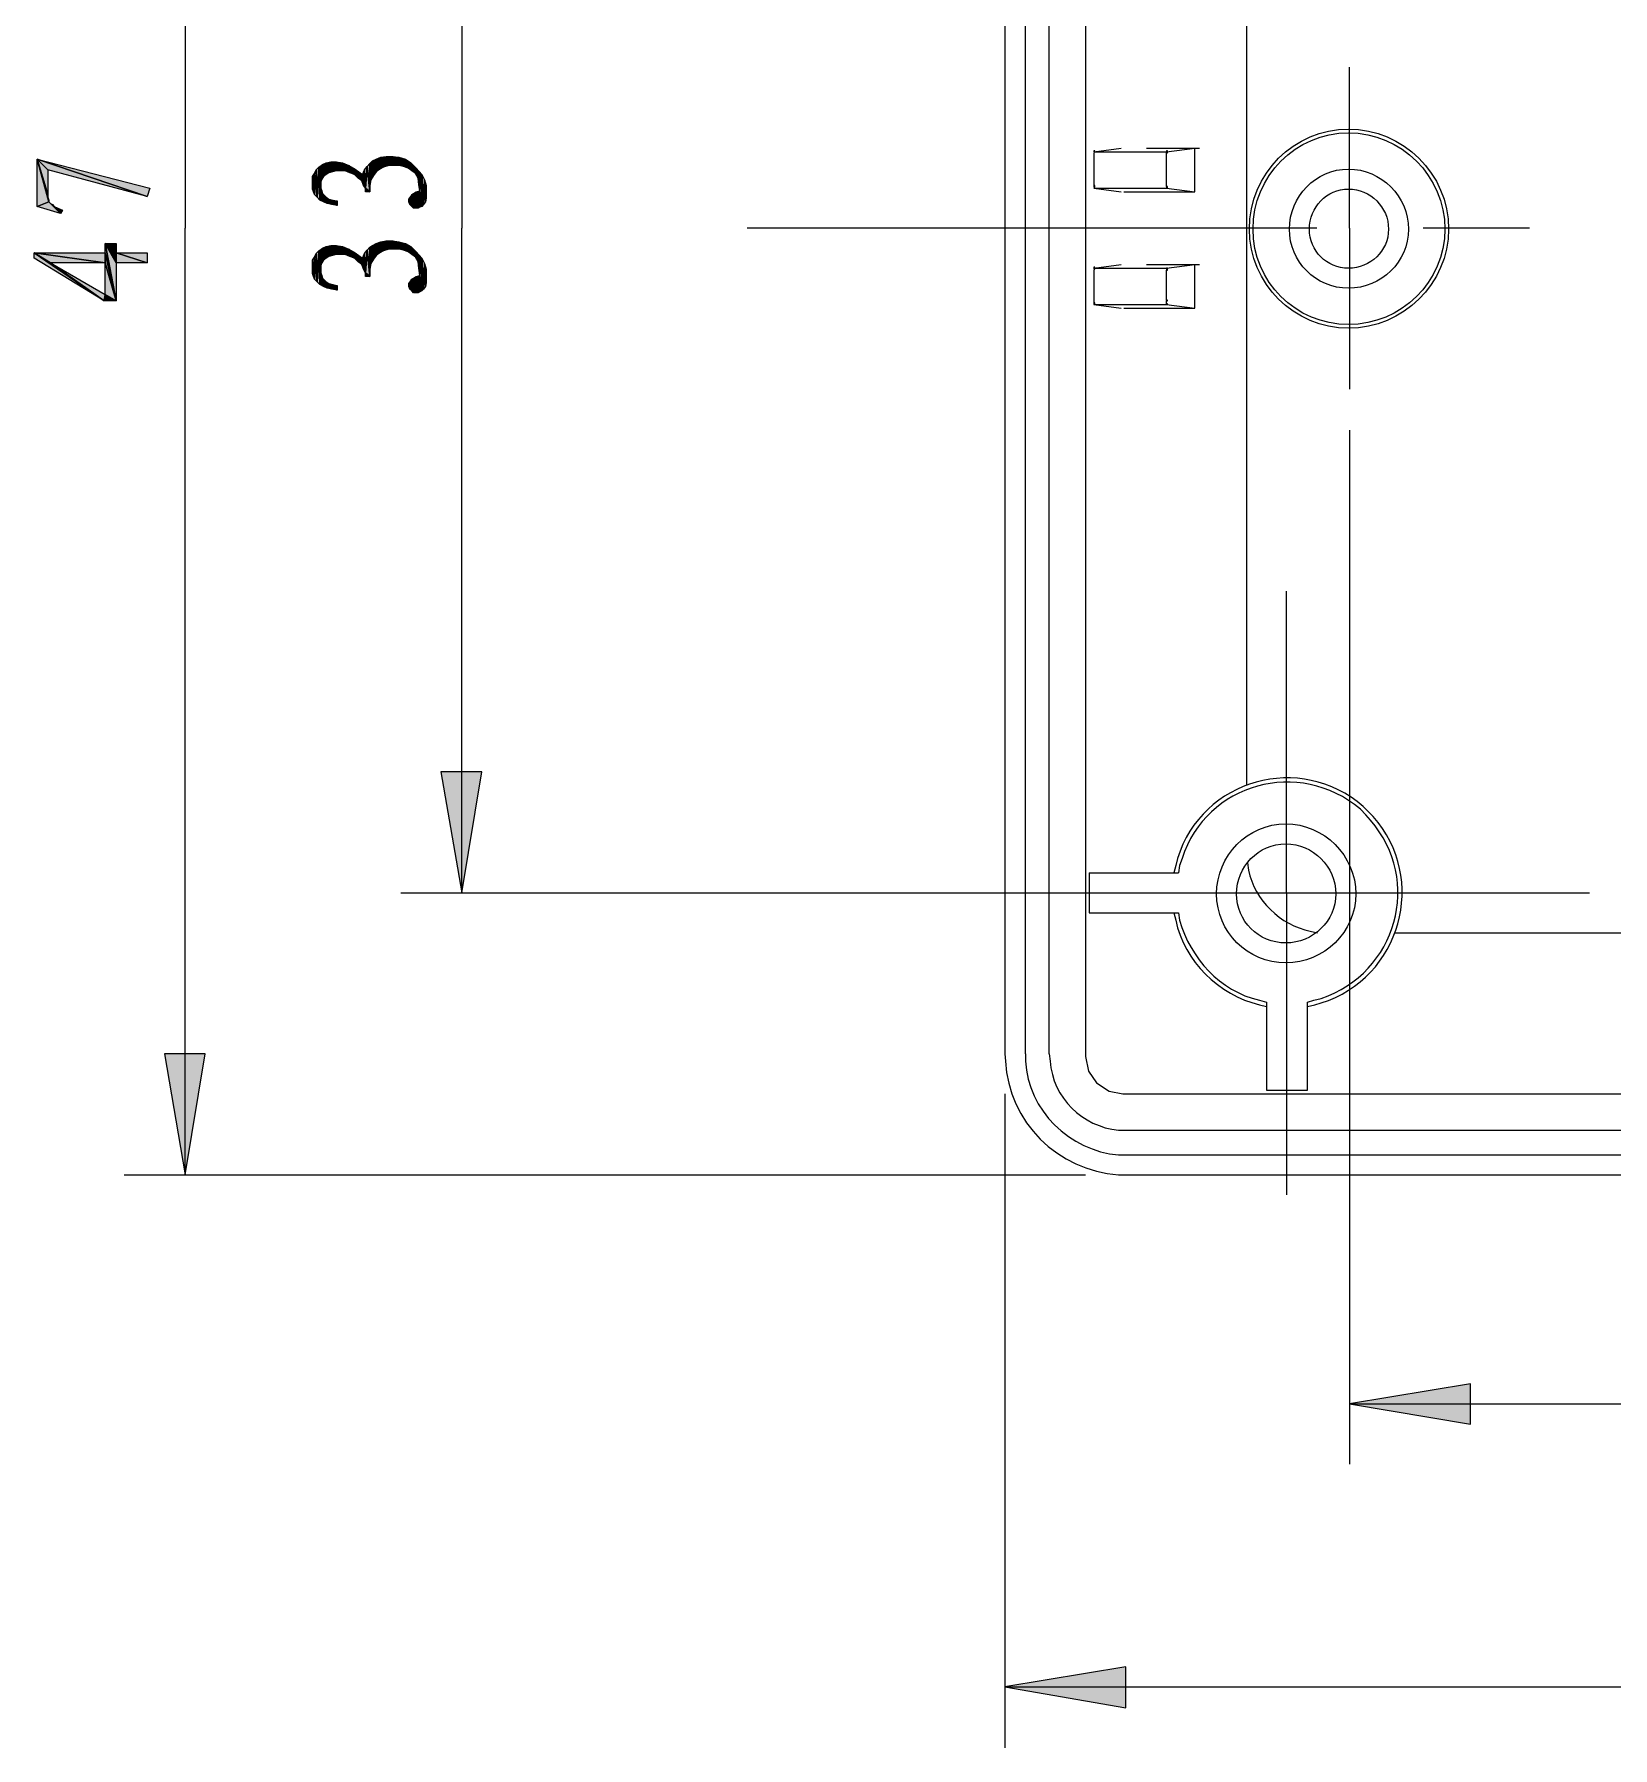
# Model space of a CAD drawing. Header units: inches. Extents: x 11 to 682, y 148 to 1119.
# Drawn here: x 96.5 to 200.6, y 898.7 to 1011.7 of the extents above; entities that cross this region are included whole.
import ezdxf

# ---------------------------------------------------------------- set-up
doc = ezdxf.new("R2010")
doc.units = ezdxf.units.IN
doc.header["$MEASUREMENT"] = 0
doc.layers.add('图层 1', color=7, linetype='Continuous')

msp = doc.modelspace()

# ---------------------------------------------------------------- hatches: boundary and pattern name
at = {"layer": '图层 1', "true_color": 0xffffff}
h = msp.add_hatch(color=7, dxfattribs=at)
h.dxf.hatch_style = 2
h.paths.add_polyline_path([(166.38, 1003.98), (166.44, 1003.98), (166.44, 1004.04), (166.38, 1004.04)])
h = msp.add_hatch(color=7, dxfattribs=at)
h.dxf.hatch_style = 2
h.paths.add_polyline_path([(166.38, 1003.98), (166.44, 1003.98), (166.44, 1004.04), (166.38, 1004.04)])
h = msp.add_hatch(color=7, dxfattribs=at)
h.dxf.hatch_style = 2
h.paths.add_polyline_path([(171.18, 1003.92), (171.24, 1003.92), (171.24, 1004.04), (171.18, 1004.04)])
for points in [[(96.66, 1003.5), (97.38, 1000.98), (97.44, 1000.68)], [(96.66, 1000.38), (96.66, 1003.5), (97.44, 1000.68)], [(97.38, 1001.16), (97.38, 1000.98), (96.66, 1003.5)], [(97.38, 1002.78), (97.38, 1001.16), (96.66, 1003.5)], [(103.92, 1001.04), (97.38, 1002.78), (96.66, 1003.5)], [(103.92, 1001.04), (96.66, 1003.5), (104.1, 1001.58)], [(115.14, 1000.98), (115.08, 1002.78), (115.26, 1002.96)], [(115.26, 1002.96), (115.32, 1000.8), (115.14, 1000.98)], [(115.44, 1002.18), (115.26, 1002.96), (115.5, 1003.14)], [(115.38, 1001.58), (115.32, 1000.8), (115.26, 1002.96)], [(115.38, 1001.76), (115.38, 1001.58), (115.26, 1002.96)], [(115.38, 1002), (115.38, 1001.76), (115.26, 1002.96)], [(115.44, 1002.18), (115.38, 1002), (115.26, 1002.96)], [(115.5, 1003.14), (115.56, 1002.36), (115.44, 1002.18)], [(115.74, 1002.48), (115.5, 1003.14), (115.74, 1003.26)], [(115.74, 1002.48), (115.56, 1002.36), (115.5, 1003.14)], [(115.92, 1002.6), (115.74, 1003.26), (116.04, 1003.32)], [(115.74, 1003.26), (115.92, 1002.6), (115.74, 1002.48)], [(116.04, 1003.32), (116.16, 1002.66), (115.92, 1002.6)], [(116.4, 1002.72), (116.16, 1002.66), (116.04, 1003.32)], [(116.4, 1002.72), (116.04, 1003.32), (116.4, 1003.32)], [(116.4, 1003.32), (116.7, 1002.72), (116.4, 1002.72)], [(116.7, 1002.72), (116.4, 1003.32), (116.82, 1003.26)], [(116.82, 1003.26), (117, 1002.72), (116.7, 1002.72)], [(117, 1002.72), (116.82, 1003.26), (117.24, 1003.08)], [(117.24, 1003.08), (117.3, 1002.6), (117, 1002.72)], [(117.6, 1002.48), (117.3, 1002.6), (117.24, 1003.08)], [(117.6, 1002.48), (117.24, 1003.08), (117.66, 1002.84)], [(117.66, 1002.84), (117.84, 1002.24), (117.6, 1002.48)], [(118.08, 1002.06), (117.84, 1002.24), (117.66, 1002.84)], [(118.08, 1002.06), (117.66, 1002.84), (118.14, 1002.48)], [(118.32, 1001.58), (118.26, 1002.78), (118.44, 1003.02)], [(118.32, 1001.58), (118.44, 1003.02), (118.62, 1001.34)], [(118.62, 1001.76), (118.44, 1003.02), (118.62, 1003.2)], [(118.62, 1001.76), (118.62, 1001.34), (118.44, 1003.02)], [(118.68, 1002.12), (118.62, 1003.2), (118.8, 1003.38)], [(118.62, 1003.2), (118.68, 1002.12), (118.62, 1001.76)], [(118.8, 1003.38), (118.86, 1002.42), (118.68, 1002.12)], [(119.04, 1002.66), (118.8, 1003.38), (119.04, 1003.5)], [(119.04, 1002.66), (118.86, 1002.42), (118.8, 1003.38)], [(119.28, 1002.84), (119.04, 1003.5), (119.34, 1003.62)], [(119.04, 1003.5), (119.28, 1002.84), (119.04, 1002.66)], [(119.34, 1003.62), (119.52, 1002.96), (119.28, 1002.84)], [(119.52, 1002.96), (119.34, 1003.62), (119.7, 1003.68)], [(119.7, 1003.68), (119.88, 1003.08), (119.52, 1002.96)], [(119.88, 1003.08), (119.7, 1003.68), (120.12, 1003.68)], [(120.12, 1003.68), (120.18, 1003.08), (119.88, 1003.08)], [(120.54, 1003.08), (120.18, 1003.08), (120.12, 1003.68)], [(120.54, 1003.08), (120.12, 1003.68), (120.54, 1003.62)], [(120.54, 1003.62), (120.84, 1003.02), (120.54, 1003.08)], [(120.84, 1003.02), (120.54, 1003.62), (120.96, 1003.5)], [(120.96, 1003.5), (121.14, 1002.9), (120.84, 1003.02)], [(121.14, 1002.9), (120.96, 1003.5), (121.32, 1003.26)], [(121.32, 1003.26), (121.38, 1002.72), (121.14, 1002.9)], [(121.62, 1002.54), (121.38, 1002.72), (121.32, 1003.26)], [(121.62, 1002.54), (121.32, 1003.26), (121.68, 1002.9)], [(121.68, 1002.9), (121.8, 1002.24), (121.62, 1002.54)], [(121.8, 1002.24), (121.68, 1002.9), (122.04, 1002.48)], [(114.96, 1001.16), (114.84, 1002.36), (114.96, 1002.54)], [(114.84, 1002.36), (114.9, 1001.34), (114.84, 1001.52)], [(114.96, 1001.16), (114.9, 1001.34), (114.84, 1002.36)], [(114.96, 1002.54), (115.08, 1002.78), (115.14, 1000.98)], [(114.96, 1002.54), (115.14, 1000.98), (114.96, 1001.16)], [(118.14, 1002.48), (118.2, 1001.76), (118.08, 1002.06)], [(118.2, 1001.76), (118.14, 1002.48), (118.26, 1002.78)], [(118.26, 1002.78), (118.32, 1001.58), (118.2, 1001.76)], [(122.04, 1002.48), (121.86, 1001.82), (121.8, 1002.24)], [(122.04, 1002.48), (121.92, 1001.4), (121.86, 1001.82)], [(122.04, 1002.48), (122.04, 1000.38), (121.92, 1001.4)], [(122.04, 1002.48), (122.16, 1000.5), (122.04, 1000.38)], [(122.16, 1000.5), (122.04, 1002.48), (122.22, 1002.12)], [(122.22, 1002.12), (122.28, 1000.68), (122.16, 1000.5)], [(122.34, 1000.92), (122.28, 1000.68), (122.22, 1002.12)], [(122.34, 1001.16), (122.34, 1000.92), (122.22, 1002.12)], [(122.34, 1001.46), (122.34, 1001.16), (122.22, 1002.12)], [(122.34, 1001.46), (122.22, 1002.12), (122.34, 1001.76)], [(97.44, 1000.68), (98.22, 999.9), (96.66, 1000.38)], [(97.44, 1000.68), (97.38, 1000.98), (97.44, 1000.8)], [(97.56, 1000.56), (97.68, 1000.5), (98.22, 999.9)], [(115.38, 1001.58), (115.56, 1000.68), (115.32, 1000.8)], [(115.38, 1001.58), (115.44, 1001.4), (115.56, 1000.68)], [(115.44, 1001.4), (115.5, 1001.22), (115.56, 1000.68)], [(115.56, 1000.68), (115.5, 1001.22), (115.62, 1001.1)], [(115.62, 1001.1), (115.8, 1000.56), (115.56, 1000.68)], [(115.62, 1001.1), (115.74, 1000.98), (115.8, 1000.56)], [(115.8, 1000.56), (115.74, 1000.98), (115.92, 1000.86)], [(115.92, 1000.86), (116.1, 1000.5), (115.8, 1000.56)], [(116.1, 1000.5), (115.92, 1000.86), (116.16, 1000.8)], [(116.16, 1000.8), (116.46, 1000.44), (116.1, 1000.5)], [(116.46, 1000.44), (116.16, 1000.8), (116.46, 1000.74)], [(118.32, 1001.58), (118.62, 1001.34), (118.32, 1001.34)], [(121.26, 1000.5), (121.2, 1000.86), (121.32, 1001.04)], [(121.2, 1000.86), (121.26, 1000.5), (121.2, 1000.68)], [(121.32, 1001.04), (121.38, 1000.38), (121.26, 1000.5)], [(121.38, 1000.38), (121.32, 1001.04), (121.38, 1001.16)], [(121.5, 1000.26), (121.38, 1001.16), (121.5, 1001.22)], [(121.38, 1001.16), (121.5, 1000.26), (121.38, 1000.38)], [(121.5, 1001.22), (121.68, 1001.34), (121.74, 1000.26)], [(121.5, 1001.22), (121.74, 1000.26), (121.5, 1000.26)], [(121.92, 1000.32), (121.68, 1001.34), (121.92, 1001.4)], [(121.8, 1000.26), (121.74, 1000.26), (121.68, 1001.34)], [(121.92, 1000.32), (121.8, 1000.26), (121.68, 1001.34)], [(121.92, 1001.4), (122.04, 1000.38), (121.92, 1000.32)], [(97.68, 1000.5), (97.8, 1000.38), (98.22, 999.9)], [(97.8, 1000.38), (98.04, 1000.26), (98.22, 999.9)], [(98.22, 999.9), (98.04, 1000.26), (98.34, 1000.14)], [(96.48, 997.32), (97.56, 996.66), (101.1, 994.14)], [(96.48, 997.32), (101.1, 994.14), (96.48, 996.96)], [(101.16, 996.66), (97.56, 996.66), (96.48, 997.32)], [(101.16, 996.66), (96.48, 997.32), (101.16, 997.32)], [(101.16, 997.32), (101.16, 997.92), (101.88, 994.14)], [(101.88, 996.66), (101.88, 994.14), (101.16, 997.92)], [(101.88, 997.32), (101.88, 996.66), (101.16, 997.92)], [(101.88, 997.32), (101.16, 997.92), (101.88, 997.92)], [(101.16, 996.66), (101.16, 997.32), (101.88, 994.14)], [(101.88, 997.32), (103.92, 996.66), (101.88, 996.66)], [(103.92, 996.66), (101.88, 997.32), (103.92, 997.32)], [(114.96, 997.02), (115.08, 997.26), (115.14, 995.4)], [(115.14, 995.4), (115.08, 997.26), (115.26, 997.44)], [(115.26, 997.44), (115.32, 995.22), (115.14, 995.4)], [(115.44, 996.66), (115.26, 997.44), (115.5, 997.62)], [(115.38, 996), (115.32, 995.22), (115.26, 997.44)], [(115.38, 996.24), (115.38, 996), (115.26, 997.44)], [(115.38, 996.48), (115.38, 996.24), (115.26, 997.44)], [(115.44, 996.66), (115.38, 996.48), (115.26, 997.44)], [(115.5, 997.62), (115.56, 996.84), (115.44, 996.66)], [(115.74, 996.96), (115.5, 997.62), (115.74, 997.74)], [(115.74, 996.96), (115.56, 996.84), (115.5, 997.62)], [(115.92, 997.08), (115.74, 997.74), (116.04, 997.8)], [(115.74, 997.74), (115.92, 997.08), (115.74, 996.96)], [(116.04, 997.8), (116.16, 997.14), (115.92, 997.08)], [(116.4, 997.2), (116.16, 997.14), (116.04, 997.8)], [(116.4, 997.2), (116.04, 997.8), (116.4, 997.8)], [(116.4, 997.8), (116.7, 997.2), (116.4, 997.2)], [(116.7, 997.2), (116.4, 997.8), (116.82, 997.74)], [(116.82, 997.74), (117, 997.2), (116.7, 997.2)], [(117, 997.2), (116.82, 997.74), (117.24, 997.56)], [(117.24, 997.56), (117.3, 997.08), (117, 997.2)], [(117.6, 996.96), (117.3, 997.08), (117.24, 997.56)], [(117.6, 996.96), (117.24, 997.56), (117.66, 997.32)], [(117.66, 997.32), (117.84, 996.72), (117.6, 996.96)], [(118.08, 996.54), (117.84, 996.72), (117.66, 997.32)], [(118.08, 996.54), (117.66, 997.32), (118.14, 996.96)], [(118.2, 996.24), (118.14, 996.96), (118.26, 997.26)], [(118.26, 997.26), (118.32, 996), (118.2, 996.24)], [(118.32, 996), (118.26, 997.26), (118.44, 997.5)], [(118.32, 996), (118.44, 997.5), (118.62, 995.76)], [(118.62, 996.24), (118.44, 997.5), (118.62, 997.68)], [(118.62, 996.24), (118.62, 995.76), (118.44, 997.5)], [(118.68, 996.6), (118.62, 997.68), (118.8, 997.8)], [(118.62, 997.68), (118.68, 996.6), (118.62, 996.24)], [(118.8, 997.8), (118.86, 996.9), (118.68, 996.6)], [(119.04, 997.14), (118.8, 997.8), (119.04, 997.92)], [(119.04, 997.14), (118.86, 996.9), (118.8, 997.8)], [(119.28, 997.32), (119.04, 997.92), (119.34, 998.04)], [(119.04, 997.92), (119.28, 997.32), (119.04, 997.14)], [(119.34, 998.04), (119.52, 997.44), (119.28, 997.32)], [(119.52, 997.44), (119.34, 998.04), (119.7, 998.1)], [(119.7, 998.1), (119.88, 997.56), (119.52, 997.44)], [(119.88, 997.56), (119.7, 998.1), (120.12, 998.1)], [(120.12, 998.1), (120.18, 997.56), (119.88, 997.56)], [(120.54, 997.56), (120.18, 997.56), (120.12, 998.1)], [(120.54, 997.56), (120.12, 998.1), (120.54, 998.04)], [(120.54, 998.04), (120.84, 997.5), (120.54, 997.56)], [(120.84, 997.5), (120.54, 998.04), (120.96, 997.92)], [(120.96, 997.92), (121.14, 997.38), (120.84, 997.5)], [(121.14, 997.38), (120.96, 997.92), (121.32, 997.74)], [(121.32, 997.74), (121.38, 997.2), (121.14, 997.38)], [(121.62, 997.02), (121.38, 997.2), (121.32, 997.74)], [(121.62, 997.02), (121.32, 997.74), (121.68, 997.38)], [(121.68, 997.38), (121.8, 996.72), (121.62, 997.02)], [(121.8, 996.72), (121.68, 997.38), (122.04, 996.96)], [(101.1, 994.14), (97.56, 996.66), (101.16, 994.56)], [(101.16, 994.56), (101.16, 996.66), (101.88, 994.14)], [(114.96, 995.58), (114.84, 996.84), (114.96, 997.02)], [(114.84, 996.84), (114.9, 995.76), (114.84, 995.94)], [(114.96, 995.58), (114.9, 995.76), (114.84, 996.84)], [(114.96, 997.02), (115.14, 995.4), (114.96, 995.58)], [(118.14, 996.96), (118.2, 996.24), (118.08, 996.54)], [(122.04, 996.96), (121.86, 996.3), (121.8, 996.72)], [(122.04, 996.96), (121.92, 995.82), (121.86, 996.3)], [(122.04, 996.96), (122.04, 994.8), (121.92, 995.82)], [(122.04, 996.96), (122.16, 994.92), (122.04, 994.8)], [(122.16, 994.92), (122.04, 996.96), (122.22, 996.6)], [(122.22, 996.6), (122.28, 995.1), (122.16, 994.92)], [(122.34, 995.34), (122.28, 995.1), (122.22, 996.6)], [(122.34, 995.58), (122.34, 995.34), (122.22, 996.6)], [(122.34, 995.88), (122.34, 995.58), (122.22, 996.6)], [(122.34, 995.88), (122.22, 996.6), (122.34, 996.24)], [(115.38, 996), (115.56, 995.1), (115.32, 995.22)], [(115.38, 996), (115.44, 995.82), (115.56, 995.1)], [(115.44, 995.82), (115.5, 995.64), (115.56, 995.1)], [(115.56, 995.1), (115.5, 995.64), (115.62, 995.52)], [(115.62, 995.52), (115.8, 994.98), (115.56, 995.1)], [(115.62, 995.52), (115.74, 995.4), (115.8, 994.98)], [(115.8, 994.98), (115.74, 995.4), (115.92, 995.28)], [(115.92, 995.28), (116.1, 994.92), (115.8, 994.98)], [(116.1, 994.92), (115.92, 995.28), (116.16, 995.22)], [(116.16, 995.22), (116.46, 994.86), (116.1, 994.92)], [(116.46, 994.86), (116.16, 995.22), (116.46, 995.16)], [(118.32, 996), (118.62, 995.76), (118.32, 995.76)], [(121.26, 994.92), (121.2, 995.28), (121.32, 995.46)], [(121.2, 995.28), (121.26, 994.92), (121.2, 995.1)], [(121.32, 995.46), (121.38, 994.8), (121.26, 994.92)], [(121.38, 994.8), (121.32, 995.46), (121.38, 995.58)], [(121.5, 994.68), (121.38, 995.58), (121.5, 995.64)], [(121.38, 995.58), (121.5, 994.68), (121.38, 994.8)], [(121.5, 995.64), (121.68, 995.76), (121.74, 994.68)], [(121.5, 995.64), (121.74, 994.68), (121.5, 994.68)], [(121.92, 994.74), (121.68, 995.76), (121.92, 995.82)], [(121.8, 994.68), (121.74, 994.68), (121.68, 995.76)], [(121.92, 994.74), (121.8, 994.68), (121.68, 995.76)], [(121.92, 995.82), (122.04, 994.8), (121.92, 994.74)], [(101.16, 994.56), (101.88, 994.14), (101.1, 994.14)], [(124.68, 955.08), (126, 963.06), (123.3, 963.06)], [(106.44, 936.48), (107.76, 944.46), (105.06, 944.46)], [(183.24, 921.36), (191.22, 920.04), (191.22, 922.68)], [(160.5, 902.7), (168.48, 901.32), (168.48, 904.02)]]:
    msp.add_hatch(color=7, dxfattribs=at).paths.add_polyline_path(points)
h = msp.add_hatch(color=7, dxfattribs=at)
edge = h.paths.add_edge_path()
edge.add_spline(control_points=[(114.84, 1001.52), (114.84, 1001.52), (114.84, 1002.36), (114.84, 1002.36), (114.84, 1002.36), (114.84, 1001.52), (114.84, 1001.52)], knot_values=[0, 0, 0, 0, 1, 1, 1, 2, 2, 2, 2], degree=3, periodic=0)
edge.add_line((114.84, 1001.52), (114.84, 1001.52))
h = msp.add_hatch(color=7, dxfattribs=at)
edge = h.paths.add_edge_path()
edge.add_spline(control_points=[(114.84, 1002.18), (114.84, 1002.18), (114.84, 1001.52), (114.84, 1001.52), (114.84, 1001.52), (114.84, 1002.18), (114.84, 1002.18)], knot_values=[0, 0, 0, 0, 1, 1, 1, 2, 2, 2, 2], degree=3, periodic=0)
edge.add_line((114.84, 1002.18), (114.84, 1002.18))
h = msp.add_hatch(color=7, dxfattribs=at)
h.dxf.hatch_style = 2
h.paths.add_polyline_path([(166.38, 1001.64), (166.44, 1001.64), (166.44, 1001.76), (166.38, 1001.76)])
h = msp.add_hatch(color=7, dxfattribs=at)
h.dxf.hatch_style = 2
h.paths.add_polyline_path([(171.18, 1001.58), (171.24, 1001.58), (171.24, 1001.7), (171.18, 1001.7)])
h = msp.add_hatch(color=7, dxfattribs=at)
edge = h.paths.add_edge_path()
edge.add_spline(control_points=[(97.44, 1000.68), (97.44, 1000.68), (98.22, 999.9), (98.22, 999.9), (98.22, 999.9), (97.44, 1000.68), (97.44, 1000.68)], knot_values=[0, 0, 0, 0, 1, 1, 1, 2, 2, 2, 2], degree=3, periodic=0)
edge.add_line((97.44, 1000.68), (97.44, 1000.68))
h = msp.add_hatch(color=7, dxfattribs=at)
edge = h.paths.add_edge_path()
edge.add_spline(control_points=[(114.84, 995.94), (114.84, 995.94), (114.84, 996.84), (114.84, 996.84), (114.84, 996.84), (114.84, 995.94), (114.84, 995.94)], knot_values=[0, 0, 0, 0, 1, 1, 1, 2, 2, 2, 2], degree=3, periodic=0)
edge.add_line((114.84, 995.94), (114.84, 995.94))
h = msp.add_hatch(color=7, dxfattribs=at)
edge = h.paths.add_edge_path()
edge.add_spline(control_points=[(114.84, 996.66), (114.84, 996.66), (114.84, 995.94), (114.84, 995.94), (114.84, 995.94), (114.84, 996.66), (114.84, 996.66)], knot_values=[0, 0, 0, 0, 1, 1, 1, 2, 2, 2, 2], degree=3, periodic=0)
edge.add_line((114.84, 996.66), (114.84, 996.66))
h = msp.add_hatch(color=7, dxfattribs=at)
h.dxf.hatch_style = 2
h.paths.add_polyline_path([(166.38, 996.24), (166.44, 996.24), (166.44, 996.36), (166.38, 996.36)])
h = msp.add_hatch(color=7, dxfattribs=at)
h.dxf.hatch_style = 2
h.paths.add_polyline_path([(171.18, 996.18), (171.24, 996.18), (171.24, 996.3), (171.18, 996.3)])
h = msp.add_hatch(color=7, dxfattribs=at)
h.dxf.hatch_style = 2
h.paths.add_polyline_path([(166.38, 993.9), (166.44, 993.9), (166.44, 994.02), (166.38, 994.02)])
h = msp.add_hatch(color=7, dxfattribs=at)
h.dxf.hatch_style = 2
h.paths.add_polyline_path([(171.18, 994.14), (171.24, 994.14), (171.24, 994.2), (171.18, 994.2)])
h = msp.add_hatch(color=7, dxfattribs=at)
h.dxf.hatch_style = 2
h.paths.add_polyline_path([(171.18, 993.9), (171.24, 993.9), (171.24, 993.96), (171.18, 993.96)])
h = msp.add_hatch(color=7, dxfattribs=at)
h.dxf.hatch_style = 2
h.paths.add_polyline_path([(171.18, 993.9), (171.24, 993.9), (171.24, 993.96), (171.18, 993.96)])

# ---------------------------------------------------------------- linework, layer by layer
at = {"layer": '图层 1', "color": 7, "lineweight": 18, "true_color": 0xffffff}
for points in [[(106.44, 1061.4), (106.44, 998.94)], [(160.5, 1053.42), (160.5, 944.46)], [(161.88, 944.46), (161.88, 1053.42)], [(163.44, 944.46), (163.44, 1053.42)], [(165.84, 1053.6), (165.84, 944.28)], [(124.68, 1042.8), (124.68, 998.94)], [(176.46, 1035.66), (176.46, 962.22)], [(183.24, 998.94), (183.24, 1009.56)], [(166.38, 1003.98), (168.18, 1004.22)], [(166.38, 1003.98), (171.18, 1003.98)], [(169.86, 1004.22), (173.04, 1004.22)], [(170.88, 1004.22), (172.38, 1004.22)], [(171.18, 1003.98), (173.04, 1004.22)], [(172.38, 1004.22), (173.34, 1004.22)], [(173.04, 1001.34), (173.04, 1004.22)], [(166.38, 1003.92), (166.38, 1003.74), (166.38, 1003.62), (166.38, 1003.44), (166.38, 1003.26), (166.38, 1003.02), (166.38, 1002.78), (166.38, 1002.54), (166.38, 1002.36), (166.38, 1002.12), (166.38, 1001.94), (166.38, 1001.82), (166.38, 1001.7)], [(171.18, 1001.7), (171.18, 1001.82), (171.18, 1001.94), (171.18, 1002.12), (171.18, 1002.3), (171.18, 1002.54), (171.18, 1002.78), (171.18, 1003.02), (171.18, 1003.2), (171.18, 1003.44), (171.18, 1003.62), (171.18, 1003.74), (171.18, 1003.92)], [(166.38, 1001.58), (168.18, 1001.34)], [(166.38, 1001.58), (171.18, 1001.58)], [(168.36, 1001.34), (169.32, 1001.34)], [(169.32, 1001.34), (170.76, 1001.34)], [(169.86, 1001.34), (173.04, 1001.34)], [(171.18, 1001.58), (173.04, 1001.34)], [(106.44, 936.48), (106.44, 998.94)], [(124.68, 955.08), (124.68, 998.94)], [(181.08, 998.94), (143.52, 998.94)], [(183.24, 998.94), (183.24, 988.32)], [(195.12, 998.94), (188.1, 998.94)], [(166.38, 996.3), (168.18, 996.54)], [(166.38, 996.3), (171.18, 996.3)], [(166.38, 996.18), (166.38, 996.06), (166.38, 995.94), (166.38, 995.76), (166.38, 995.52), (166.38, 995.28), (166.38, 995.1), (166.38, 994.86), (166.38, 994.62), (166.38, 994.44), (166.38, 994.26), (166.38, 994.14), (166.38, 993.96)], [(169.86, 996.54), (173.04, 996.54)], [(170.88, 996.54), (172.38, 996.54)], [(171.18, 996.3), (173.04, 996.54)], [(171.18, 994.2), (171.18, 994.38), (171.18, 994.62), (171.18, 994.86), (171.18, 995.04), (171.18, 995.28), (171.18, 995.52), (171.18, 995.7), (171.18, 995.94), (171.18, 996.06), (171.18, 996.18)], [(172.38, 996.54), (173.34, 996.54)], [(173.04, 993.66), (173.04, 996.54)], [(166.38, 993.9), (168.18, 993.66)], [(166.38, 993.9), (171.18, 993.9)], [(171.18, 993.96), (171.18, 994.14)], [(171.18, 993.9), (173.04, 993.66)], [(168.36, 993.66), (169.32, 993.66)], [(169.32, 993.66), (170.76, 993.66)], [(169.86, 993.66), (173.04, 993.66)], [(183.24, 985.62), (183.24, 917.4)], [(179.1, 955.08), (179.1, 966.36), (179.1, 975)], [(166.08, 956.4), (171.96, 956.4)], [(166.08, 956.4), (166.08, 953.76)], [(120.66, 955.08), (165.18, 955.08)], [(159.18, 955.08), (167.82, 955.08)], [(167.82, 955.08), (179.1, 955.08)], [(179.1, 955.08), (190.44, 955.08), (199.08, 955.08)], [(179.1, 955.08), (179.1, 943.8), (179.1, 935.16)], [(166.08, 953.76), (171.96, 953.76)], [(186.24, 952.44), (312.84, 952.44)], [(177.78, 947.88), (177.78, 942.06)], [(180.48, 942.06), (180.48, 947.88)], [(165.84, 944.28), (166.02, 943.32), (166.56, 942.54), (167.4, 942), (168.3, 941.82)], [(160.5, 941.82), (160.5, 898.68)], [(168.3, 941.82), (330.78, 941.82)], [(177.78, 942.06), (180.48, 942.06)], [(168.48, 939.42), (330.6, 939.42)], [(168.48, 937.8), (330.6, 937.8)], [(102.42, 936.48), (165.84, 936.48)], [(168.48, 936.48), (330.6, 936.48)], [(183.24, 921.36), (249.54, 921.36), (315.84, 921.36)], [(160.5, 902.7), (249.54, 902.7), (338.58, 902.7)]]:
    msp.add_lwpolyline(points, dxfattribs=at)
at = {"layer": '图层 1', "lineweight": 0}
for points in [[(166.38, 1003.98), (166.44, 1003.98), (166.44, 1004.04), (166.38, 1004.04), (166.38, 1003.98)], [(166.38, 1003.98), (166.44, 1003.98), (166.44, 1004.04), (166.38, 1004.04), (166.38, 1003.98)], [(171.18, 1003.92), (171.24, 1003.92), (171.24, 1004.04), (171.18, 1004.04), (171.18, 1003.92)], [(96.66, 1003.5), (97.38, 1000.98), (97.44, 1000.68), (96.66, 1003.5)], [(96.66, 1000.38), (96.66, 1003.5), (97.44, 1000.68), (96.66, 1000.38)], [(97.38, 1001.16), (97.38, 1000.98), (96.66, 1003.5), (97.38, 1001.16)], [(97.38, 1002.78), (97.38, 1001.16), (96.66, 1003.5), (97.38, 1002.78)], [(103.92, 1001.04), (97.38, 1002.78), (96.66, 1003.5), (103.92, 1001.04)], [(103.92, 1001.04), (96.66, 1003.5), (104.1, 1001.58), (103.92, 1001.04)], [(115.14, 1000.98), (115.08, 1002.78), (115.26, 1002.96), (115.14, 1000.98)], [(115.26, 1002.96), (115.32, 1000.8), (115.14, 1000.98), (115.26, 1002.96)], [(115.44, 1002.18), (115.26, 1002.96), (115.5, 1003.14), (115.44, 1002.18)], [(115.38, 1001.58), (115.32, 1000.8), (115.26, 1002.96), (115.38, 1001.58)], [(115.38, 1001.76), (115.38, 1001.58), (115.26, 1002.96), (115.38, 1001.76)], [(115.38, 1002), (115.38, 1001.76), (115.26, 1002.96), (115.38, 1002)], [(115.44, 1002.18), (115.38, 1002), (115.26, 1002.96), (115.44, 1002.18)], [(115.5, 1003.14), (115.56, 1002.36), (115.44, 1002.18), (115.5, 1003.14)], [(115.74, 1002.48), (115.5, 1003.14), (115.74, 1003.26), (115.74, 1002.48)], [(115.74, 1002.48), (115.56, 1002.36), (115.5, 1003.14), (115.74, 1002.48)], [(115.92, 1002.6), (115.74, 1003.26), (116.04, 1003.32), (115.92, 1002.6)], [(115.74, 1003.26), (115.92, 1002.6), (115.74, 1002.48), (115.74, 1003.26)], [(116.04, 1003.32), (116.16, 1002.66), (115.92, 1002.6), (116.04, 1003.32)], [(116.4, 1002.72), (116.16, 1002.66), (116.04, 1003.32), (116.4, 1002.72)], [(116.4, 1002.72), (116.04, 1003.32), (116.4, 1003.32), (116.4, 1002.72)], [(116.4, 1003.32), (116.7, 1002.72), (116.4, 1002.72), (116.4, 1003.32)], [(116.7, 1002.72), (116.4, 1003.32), (116.82, 1003.26), (116.7, 1002.72)], [(116.82, 1003.26), (117, 1002.72), (116.7, 1002.72), (116.82, 1003.26)], [(117, 1002.72), (116.82, 1003.26), (117.24, 1003.08), (117, 1002.72)], [(117.24, 1003.08), (117.3, 1002.6), (117, 1002.72), (117.24, 1003.08)], [(117.6, 1002.48), (117.3, 1002.6), (117.24, 1003.08), (117.6, 1002.48)], [(117.6, 1002.48), (117.24, 1003.08), (117.66, 1002.84), (117.6, 1002.48)], [(117.66, 1002.84), (117.84, 1002.24), (117.6, 1002.48), (117.66, 1002.84)], [(118.08, 1002.06), (117.84, 1002.24), (117.66, 1002.84), (118.08, 1002.06)], [(118.08, 1002.06), (117.66, 1002.84), (118.14, 1002.48), (118.08, 1002.06)], [(118.32, 1001.58), (118.26, 1002.78), (118.44, 1003.02), (118.32, 1001.58)], [(118.32, 1001.58), (118.44, 1003.02), (118.62, 1001.34), (118.32, 1001.58)], [(118.62, 1001.76), (118.44, 1003.02), (118.62, 1003.2), (118.62, 1001.76)], [(118.62, 1001.76), (118.62, 1001.34), (118.44, 1003.02), (118.62, 1001.76)], [(118.68, 1002.12), (118.62, 1003.2), (118.8, 1003.38), (118.68, 1002.12)], [(118.62, 1003.2), (118.68, 1002.12), (118.62, 1001.76), (118.62, 1003.2)], [(118.8, 1003.38), (118.86, 1002.42), (118.68, 1002.12), (118.8, 1003.38)], [(119.04, 1002.66), (118.8, 1003.38), (119.04, 1003.5), (119.04, 1002.66)], [(119.04, 1002.66), (118.86, 1002.42), (118.8, 1003.38), (119.04, 1002.66)], [(119.28, 1002.84), (119.04, 1003.5), (119.34, 1003.62), (119.28, 1002.84)], [(119.04, 1003.5), (119.28, 1002.84), (119.04, 1002.66), (119.04, 1003.5)], [(119.34, 1003.62), (119.52, 1002.96), (119.28, 1002.84), (119.34, 1003.62)], [(119.52, 1002.96), (119.34, 1003.62), (119.7, 1003.68), (119.52, 1002.96)], [(119.7, 1003.68), (119.88, 1003.08), (119.52, 1002.96), (119.7, 1003.68)], [(119.88, 1003.08), (119.7, 1003.68), (120.12, 1003.68), (119.88, 1003.08)], [(120.12, 1003.68), (120.18, 1003.08), (119.88, 1003.08), (120.12, 1003.68)], [(120.54, 1003.08), (120.18, 1003.08), (120.12, 1003.68), (120.54, 1003.08)], [(120.54, 1003.08), (120.12, 1003.68), (120.54, 1003.62), (120.54, 1003.08)], [(120.54, 1003.62), (120.84, 1003.02), (120.54, 1003.08), (120.54, 1003.62)], [(120.84, 1003.02), (120.54, 1003.62), (120.96, 1003.5), (120.84, 1003.02)], [(120.96, 1003.5), (121.14, 1002.9), (120.84, 1003.02), (120.96, 1003.5)], [(121.14, 1002.9), (120.96, 1003.5), (121.32, 1003.26), (121.14, 1002.9)], [(121.32, 1003.26), (121.38, 1002.72), (121.14, 1002.9), (121.32, 1003.26)], [(121.62, 1002.54), (121.38, 1002.72), (121.32, 1003.26), (121.62, 1002.54)], [(121.62, 1002.54), (121.32, 1003.26), (121.68, 1002.9), (121.62, 1002.54)], [(121.68, 1002.9), (121.8, 1002.24), (121.62, 1002.54), (121.68, 1002.9)], [(121.8, 1002.24), (121.68, 1002.9), (122.04, 1002.48), (121.8, 1002.24)], [(114.96, 1001.16), (114.84, 1002.36), (114.96, 1002.54), (114.96, 1001.16)], [(114.84, 1002.36), (114.9, 1001.34), (114.84, 1001.52), (114.84, 1002.36)], [(114.96, 1001.16), (114.9, 1001.34), (114.84, 1002.36), (114.96, 1001.16)], [(114.96, 1002.54), (115.08, 1002.78), (115.14, 1000.98), (114.96, 1002.54)], [(114.96, 1002.54), (115.14, 1000.98), (114.96, 1001.16), (114.96, 1002.54)], [(118.14, 1002.48), (118.2, 1001.76), (118.08, 1002.06), (118.14, 1002.48)], [(118.2, 1001.76), (118.14, 1002.48), (118.26, 1002.78), (118.2, 1001.76)], [(118.26, 1002.78), (118.32, 1001.58), (118.2, 1001.76), (118.26, 1002.78)], [(122.04, 1002.48), (121.86, 1001.82), (121.8, 1002.24), (122.04, 1002.48)], [(122.04, 1002.48), (121.92, 1001.4), (121.86, 1001.82), (122.04, 1002.48)], [(122.04, 1002.48), (122.04, 1000.38), (121.92, 1001.4), (122.04, 1002.48)], [(122.04, 1002.48), (122.16, 1000.5), (122.04, 1000.38), (122.04, 1002.48)], [(122.16, 1000.5), (122.04, 1002.48), (122.22, 1002.12), (122.16, 1000.5)], [(122.22, 1002.12), (122.28, 1000.68), (122.16, 1000.5), (122.22, 1002.12)], [(122.34, 1000.92), (122.28, 1000.68), (122.22, 1002.12), (122.34, 1000.92)], [(122.34, 1001.16), (122.34, 1000.92), (122.22, 1002.12), (122.34, 1001.16)], [(122.34, 1001.46), (122.34, 1001.16), (122.22, 1002.12), (122.34, 1001.46)], [(122.34, 1001.46), (122.22, 1002.12), (122.34, 1001.76), (122.34, 1001.46)], [(166.38, 1001.64), (166.44, 1001.64), (166.44, 1001.76), (166.38, 1001.76), (166.38, 1001.64)], [(171.18, 1001.58), (171.24, 1001.58), (171.24, 1001.7), (171.18, 1001.7), (171.18, 1001.58)], [(97.44, 1000.68), (98.22, 999.9), (96.66, 1000.38), (97.44, 1000.68)], [(97.44, 1000.68), (97.38, 1000.98), (97.44, 1000.8), (97.44, 1000.68)], [(97.56, 1000.56), (97.68, 1000.5), (98.22, 999.9), (97.56, 1000.56)], [(115.38, 1001.58), (115.56, 1000.68), (115.32, 1000.8), (115.38, 1001.58)], [(115.38, 1001.58), (115.44, 1001.4), (115.56, 1000.68), (115.38, 1001.58)], [(115.44, 1001.4), (115.5, 1001.22), (115.56, 1000.68), (115.44, 1001.4)], [(115.56, 1000.68), (115.5, 1001.22), (115.62, 1001.1), (115.56, 1000.68)], [(115.62, 1001.1), (115.8, 1000.56), (115.56, 1000.68), (115.62, 1001.1)], [(115.62, 1001.1), (115.74, 1000.98), (115.8, 1000.56), (115.62, 1001.1)], [(115.8, 1000.56), (115.74, 1000.98), (115.92, 1000.86), (115.8, 1000.56)], [(115.92, 1000.86), (116.1, 1000.5), (115.8, 1000.56), (115.92, 1000.86)], [(116.1, 1000.5), (115.92, 1000.86), (116.16, 1000.8), (116.1, 1000.5)], [(116.16, 1000.8), (116.46, 1000.44), (116.1, 1000.5), (116.16, 1000.8)], [(116.46, 1000.44), (116.16, 1000.8), (116.46, 1000.74), (116.46, 1000.44)], [(118.32, 1001.58), (118.62, 1001.34), (118.32, 1001.34), (118.32, 1001.58)], [(121.26, 1000.5), (121.2, 1000.86), (121.32, 1001.04), (121.26, 1000.5)], [(121.2, 1000.86), (121.26, 1000.5), (121.2, 1000.68), (121.2, 1000.86)], [(121.32, 1001.04), (121.38, 1000.38), (121.26, 1000.5), (121.32, 1001.04)], [(121.38, 1000.38), (121.32, 1001.04), (121.38, 1001.16), (121.38, 1000.38)], [(121.5, 1000.26), (121.38, 1001.16), (121.5, 1001.22), (121.5, 1000.26)], [(121.38, 1001.16), (121.5, 1000.26), (121.38, 1000.38), (121.38, 1001.16)], [(121.5, 1001.22), (121.68, 1001.34), (121.74, 1000.26), (121.5, 1001.22)], [(121.5, 1001.22), (121.74, 1000.26), (121.5, 1000.26), (121.5, 1001.22)], [(121.92, 1000.32), (121.68, 1001.34), (121.92, 1001.4), (121.92, 1000.32)], [(121.8, 1000.26), (121.74, 1000.26), (121.68, 1001.34), (121.8, 1000.26)], [(121.92, 1000.32), (121.8, 1000.26), (121.68, 1001.34), (121.92, 1000.32)], [(121.92, 1001.4), (122.04, 1000.38), (121.92, 1000.32), (121.92, 1001.4)], [(97.68, 1000.5), (97.8, 1000.38), (98.22, 999.9), (97.68, 1000.5)], [(97.8, 1000.38), (98.04, 1000.26), (98.22, 999.9), (97.8, 1000.38)], [(98.22, 999.9), (98.04, 1000.26), (98.34, 1000.14), (98.22, 999.9)], [(96.48, 997.32), (97.56, 996.66), (101.1, 994.14), (96.48, 997.32)], [(96.48, 997.32), (101.1, 994.14), (96.48, 996.96), (96.48, 997.32)], [(101.16, 996.66), (97.56, 996.66), (96.48, 997.32), (101.16, 996.66)], [(101.16, 996.66), (96.48, 997.32), (101.16, 997.32), (101.16, 996.66)], [(101.16, 997.32), (101.16, 997.92), (101.88, 994.14), (101.16, 997.32)], [(101.88, 996.66), (101.88, 994.14), (101.16, 997.92), (101.88, 996.66)], [(101.88, 997.32), (101.88, 996.66), (101.16, 997.92), (101.88, 997.32)], [(101.88, 997.32), (101.16, 997.92), (101.88, 997.92), (101.88, 997.32)], [(101.16, 996.66), (101.16, 997.32), (101.88, 994.14), (101.16, 996.66)], [(101.88, 997.32), (103.92, 996.66), (101.88, 996.66), (101.88, 997.32)], [(103.92, 996.66), (101.88, 997.32), (103.92, 997.32), (103.92, 996.66)], [(114.96, 997.02), (115.08, 997.26), (115.14, 995.4), (114.96, 997.02)], [(115.14, 995.4), (115.08, 997.26), (115.26, 997.44), (115.14, 995.4)], [(115.26, 997.44), (115.32, 995.22), (115.14, 995.4), (115.26, 997.44)], [(115.44, 996.66), (115.26, 997.44), (115.5, 997.62), (115.44, 996.66)], [(115.38, 996), (115.32, 995.22), (115.26, 997.44), (115.38, 996)], [(115.38, 996.24), (115.38, 996), (115.26, 997.44), (115.38, 996.24)], [(115.38, 996.48), (115.38, 996.24), (115.26, 997.44), (115.38, 996.48)], [(115.44, 996.66), (115.38, 996.48), (115.26, 997.44), (115.44, 996.66)], [(115.5, 997.62), (115.56, 996.84), (115.44, 996.66), (115.5, 997.62)], [(115.74, 996.96), (115.5, 997.62), (115.74, 997.74), (115.74, 996.96)], [(115.74, 996.96), (115.56, 996.84), (115.5, 997.62), (115.74, 996.96)], [(115.92, 997.08), (115.74, 997.74), (116.04, 997.8), (115.92, 997.08)], [(115.74, 997.74), (115.92, 997.08), (115.74, 996.96), (115.74, 997.74)], [(116.04, 997.8), (116.16, 997.14), (115.92, 997.08), (116.04, 997.8)], [(116.4, 997.2), (116.16, 997.14), (116.04, 997.8), (116.4, 997.2)], [(116.4, 997.2), (116.04, 997.8), (116.4, 997.8), (116.4, 997.2)], [(116.4, 997.8), (116.7, 997.2), (116.4, 997.2), (116.4, 997.8)], [(116.7, 997.2), (116.4, 997.8), (116.82, 997.74), (116.7, 997.2)], [(116.82, 997.74), (117, 997.2), (116.7, 997.2), (116.82, 997.74)], [(117, 997.2), (116.82, 997.74), (117.24, 997.56), (117, 997.2)], [(117.24, 997.56), (117.3, 997.08), (117, 997.2), (117.24, 997.56)], [(117.6, 996.96), (117.3, 997.08), (117.24, 997.56), (117.6, 996.96)], [(117.6, 996.96), (117.24, 997.56), (117.66, 997.32), (117.6, 996.96)], [(117.66, 997.32), (117.84, 996.72), (117.6, 996.96), (117.66, 997.32)], [(118.08, 996.54), (117.84, 996.72), (117.66, 997.32), (118.08, 996.54)], [(118.08, 996.54), (117.66, 997.32), (118.14, 996.96), (118.08, 996.54)], [(118.2, 996.24), (118.14, 996.96), (118.26, 997.26), (118.2, 996.24)], [(118.26, 997.26), (118.32, 996), (118.2, 996.24), (118.26, 997.26)], [(118.32, 996), (118.26, 997.26), (118.44, 997.5), (118.32, 996)], [(118.32, 996), (118.44, 997.5), (118.62, 995.76), (118.32, 996)], [(118.62, 996.24), (118.44, 997.5), (118.62, 997.68), (118.62, 996.24)], [(118.62, 996.24), (118.62, 995.76), (118.44, 997.5), (118.62, 996.24)], [(118.68, 996.6), (118.62, 997.68), (118.8, 997.8), (118.68, 996.6)], [(118.62, 997.68), (118.68, 996.6), (118.62, 996.24), (118.62, 997.68)], [(118.8, 997.8), (118.86, 996.9), (118.68, 996.6), (118.8, 997.8)], [(119.04, 997.14), (118.8, 997.8), (119.04, 997.92), (119.04, 997.14)], [(119.04, 997.14), (118.86, 996.9), (118.8, 997.8), (119.04, 997.14)], [(119.28, 997.32), (119.04, 997.92), (119.34, 998.04), (119.28, 997.32)], [(119.04, 997.92), (119.28, 997.32), (119.04, 997.14), (119.04, 997.92)], [(119.34, 998.04), (119.52, 997.44), (119.28, 997.32), (119.34, 998.04)], [(119.52, 997.44), (119.34, 998.04), (119.7, 998.1), (119.52, 997.44)], [(119.7, 998.1), (119.88, 997.56), (119.52, 997.44), (119.7, 998.1)], [(119.88, 997.56), (119.7, 998.1), (120.12, 998.1), (119.88, 997.56)], [(120.12, 998.1), (120.18, 997.56), (119.88, 997.56), (120.12, 998.1)], [(120.54, 997.56), (120.18, 997.56), (120.12, 998.1), (120.54, 997.56)], [(120.54, 997.56), (120.12, 998.1), (120.54, 998.04), (120.54, 997.56)], [(120.54, 998.04), (120.84, 997.5), (120.54, 997.56), (120.54, 998.04)], [(120.84, 997.5), (120.54, 998.04), (120.96, 997.92), (120.84, 997.5)], [(120.96, 997.92), (121.14, 997.38), (120.84, 997.5), (120.96, 997.92)], [(121.14, 997.38), (120.96, 997.92), (121.32, 997.74), (121.14, 997.38)], [(121.32, 997.74), (121.38, 997.2), (121.14, 997.38), (121.32, 997.74)], [(121.62, 997.02), (121.38, 997.2), (121.32, 997.74), (121.62, 997.02)], [(121.62, 997.02), (121.32, 997.74), (121.68, 997.38), (121.62, 997.02)], [(121.68, 997.38), (121.8, 996.72), (121.62, 997.02), (121.68, 997.38)], [(121.8, 996.72), (121.68, 997.38), (122.04, 996.96), (121.8, 996.72)], [(101.1, 994.14), (97.56, 996.66), (101.16, 994.56), (101.1, 994.14)], [(101.16, 994.56), (101.16, 996.66), (101.88, 994.14), (101.16, 994.56)], [(114.96, 995.58), (114.84, 996.84), (114.96, 997.02), (114.96, 995.58)], [(114.84, 996.84), (114.9, 995.76), (114.84, 995.94), (114.84, 996.84)], [(114.96, 995.58), (114.9, 995.76), (114.84, 996.84), (114.96, 995.58)], [(114.96, 997.02), (115.14, 995.4), (114.96, 995.58), (114.96, 997.02)], [(118.14, 996.96), (118.2, 996.24), (118.08, 996.54), (118.14, 996.96)], [(122.04, 996.96), (121.86, 996.3), (121.8, 996.72), (122.04, 996.96)], [(122.04, 996.96), (121.92, 995.82), (121.86, 996.3), (122.04, 996.96)], [(122.04, 996.96), (122.04, 994.8), (121.92, 995.82), (122.04, 996.96)], [(122.04, 996.96), (122.16, 994.92), (122.04, 994.8), (122.04, 996.96)], [(122.16, 994.92), (122.04, 996.96), (122.22, 996.6), (122.16, 994.92)], [(122.22, 996.6), (122.28, 995.1), (122.16, 994.92), (122.22, 996.6)], [(122.34, 995.34), (122.28, 995.1), (122.22, 996.6), (122.34, 995.34)], [(122.34, 995.58), (122.34, 995.34), (122.22, 996.6), (122.34, 995.58)], [(122.34, 995.88), (122.34, 995.58), (122.22, 996.6), (122.34, 995.88)], [(122.34, 995.88), (122.22, 996.6), (122.34, 996.24), (122.34, 995.88)], [(166.38, 996.24), (166.44, 996.24), (166.44, 996.36), (166.38, 996.36), (166.38, 996.24)], [(171.18, 996.18), (171.24, 996.18), (171.24, 996.3), (171.18, 996.3), (171.18, 996.18)], [(115.38, 996), (115.56, 995.1), (115.32, 995.22), (115.38, 996)], [(115.38, 996), (115.44, 995.82), (115.56, 995.1), (115.38, 996)], [(115.44, 995.82), (115.5, 995.64), (115.56, 995.1), (115.44, 995.82)], [(115.56, 995.1), (115.5, 995.64), (115.62, 995.52), (115.56, 995.1)], [(115.62, 995.52), (115.8, 994.98), (115.56, 995.1), (115.62, 995.52)], [(115.62, 995.52), (115.74, 995.4), (115.8, 994.98), (115.62, 995.52)], [(115.8, 994.98), (115.74, 995.4), (115.92, 995.28), (115.8, 994.98)], [(115.92, 995.28), (116.1, 994.92), (115.8, 994.98), (115.92, 995.28)], [(116.1, 994.92), (115.92, 995.28), (116.16, 995.22), (116.1, 994.92)], [(116.16, 995.22), (116.46, 994.86), (116.1, 994.92), (116.16, 995.22)], [(116.46, 994.86), (116.16, 995.22), (116.46, 995.16), (116.46, 994.86)], [(118.32, 996), (118.62, 995.76), (118.32, 995.76), (118.32, 996)], [(121.26, 994.92), (121.2, 995.28), (121.32, 995.46), (121.26, 994.92)], [(121.2, 995.28), (121.26, 994.92), (121.2, 995.1), (121.2, 995.28)], [(121.32, 995.46), (121.38, 994.8), (121.26, 994.92), (121.32, 995.46)], [(121.38, 994.8), (121.32, 995.46), (121.38, 995.58), (121.38, 994.8)], [(121.5, 994.68), (121.38, 995.58), (121.5, 995.64), (121.5, 994.68)], [(121.38, 995.58), (121.5, 994.68), (121.38, 994.8), (121.38, 995.58)], [(121.5, 995.64), (121.68, 995.76), (121.74, 994.68), (121.5, 995.64)], [(121.5, 995.64), (121.74, 994.68), (121.5, 994.68), (121.5, 995.64)], [(121.92, 994.74), (121.68, 995.76), (121.92, 995.82), (121.92, 994.74)], [(121.8, 994.68), (121.74, 994.68), (121.68, 995.76), (121.8, 994.68)], [(121.92, 994.74), (121.8, 994.68), (121.68, 995.76), (121.92, 994.74)], [(121.92, 995.82), (122.04, 994.8), (121.92, 994.74), (121.92, 995.82)], [(101.16, 994.56), (101.88, 994.14), (101.1, 994.14), (101.16, 994.56)], [(166.38, 993.9), (166.44, 993.9), (166.44, 994.02), (166.38, 994.02), (166.38, 993.9)], [(171.18, 994.14), (171.24, 994.14), (171.24, 994.2), (171.18, 994.2), (171.18, 994.14)], [(171.18, 993.9), (171.24, 993.9), (171.24, 993.96), (171.18, 993.96), (171.18, 993.9)], [(171.18, 993.9), (171.24, 993.9), (171.24, 993.96), (171.18, 993.96), (171.18, 993.9)], [(124.68, 955.08), (126, 963.06), (123.3, 963.06), (124.68, 955.08)], [(106.44, 936.48), (107.76, 944.46), (105.06, 944.46), (106.44, 936.48)], [(183.24, 921.36), (191.22, 920.04), (191.22, 922.68), (183.24, 921.36)], [(160.5, 902.7), (168.48, 901.32), (168.48, 904.02), (160.5, 902.7)]]:
    msp.add_lwpolyline(points, dxfattribs=at)
at = {"layer": '图层 1', "color": 7, "lineweight": 18, "true_color": 0xffffff}
for points, knots in [([(183.18, 992.34), (186.78, 992.34), (189.78, 995.28), (189.78, 998.88), (189.78, 1002.54), (186.78, 1005.48), (183.18, 1005.48), (179.58, 1005.48), (176.64, 1002.54), (176.64, 998.88), (176.64, 995.28), (179.58, 992.34), (183.18, 992.34)], [0, 0, 0, 0, 1, 1, 1, 2, 2, 2, 3, 3, 3, 4, 4, 4, 4]), ([(183.18, 992.58), (186.66, 992.58), (189.54, 995.4), (189.54, 998.88), (189.54, 1002.36), (186.66, 1005.24), (183.18, 1005.24), (179.7, 1005.24), (176.88, 1002.36), (176.88, 998.88), (176.88, 995.4), (179.7, 992.58), (183.18, 992.58)], [0, 0, 0, 0, 1, 1, 1, 2, 2, 2, 3, 3, 3, 4, 4, 4, 4]), ([(183.18, 994.98), (185.34, 994.98), (187.14, 996.72), (187.14, 998.88), (187.14, 1001.04), (185.34, 1002.84), (183.18, 1002.84), (181.02, 1002.84), (179.28, 1001.04), (179.28, 998.88), (179.28, 996.72), (181.02, 994.98), (183.18, 994.98)], [0, 0, 0, 0, 1, 1, 1, 2, 2, 2, 3, 3, 3, 4, 4, 4, 4]), ([(183.18, 996.3), (184.62, 996.3), (185.82, 997.44), (185.82, 998.88), (185.82, 1000.32), (184.62, 1001.52), (183.18, 1001.52), (181.74, 1001.52), (180.6, 1000.32), (180.6, 998.88), (180.6, 997.44), (181.74, 996.3), (183.18, 996.3)], [0, 0, 0, 0, 1, 1, 1, 2, 2, 2, 3, 3, 3, 4, 4, 4, 4]), ([(180.48, 947.58), (180.48, 947.58), (180.96, 947.7), (180.96, 947.7), (180.96, 947.7), (181.38, 947.82), (181.38, 947.82), (186.62, 949.47), (188.47, 956.02), (184.8, 960.12), (184.8, 960.12), (184.14, 960.78), (184.14, 960.78), (180.05, 964.4), (173.5, 962.59), (171.9, 957.36), (171.9, 957.36), (171.78, 956.88), (171.78, 956.88), (171.78, 956.88), (171.66, 956.4), (171.66, 956.4)], [0, 0, 0, 0, 1, 1, 1, 2, 2, 2, 3, 3, 3, 4, 4, 4, 5, 5, 5, 6, 6, 6, 7, 7, 7, 7]), ([(180.48, 947.88), (180.48, 947.88), (180.9, 948), (180.9, 948), (180.9, 948), (181.38, 948.12), (181.38, 948.12), (186.36, 949.79), (188.09, 955.92), (184.62, 959.88), (184.62, 959.88), (184.32, 960.24), (184.32, 960.24), (184.32, 960.24), (183.96, 960.6), (183.96, 960.6), (179.92, 964.04), (173.8, 962.3), (172.2, 957.36), (172.2, 957.36), (172.02, 956.88), (172.02, 956.88), (172.02, 956.88), (171.96, 956.4), (171.96, 956.4)], [0, 0, 0, 0, 1, 1, 1, 2, 2, 2, 3, 3, 3, 4, 4, 4, 5, 5, 5, 6, 6, 6, 7, 7, 7, 8, 8, 8, 8]), ([(179.04, 950.46), (181.56, 950.46), (183.66, 952.5), (183.66, 955.02), (183.66, 957.54), (181.56, 959.64), (179.04, 959.64), (176.52, 959.64), (174.48, 957.54), (174.48, 955.02), (174.48, 952.5), (176.52, 950.46), (179.04, 950.46)], [0, 0, 0, 0, 1, 1, 1, 2, 2, 2, 3, 3, 3, 4, 4, 4, 4]), ([(179.04, 951.78), (180.84, 951.78), (182.34, 953.22), (182.34, 955.02), (182.34, 956.82), (180.84, 958.32), (179.04, 958.32), (177.24, 958.32), (175.8, 956.82), (175.8, 955.02), (175.8, 953.22), (177.24, 951.78), (179.04, 951.78)], [0, 0, 0, 0, 1, 1, 1, 2, 2, 2, 3, 3, 3, 4, 4, 4, 4]), ([(176.52, 957.06), (176.52, 957.06), (176.58, 956.58), (176.58, 956.58), (177, 954.6), (178.67, 952.96), (180.66, 952.56), (180.66, 952.56), (181.14, 952.44), (181.14, 952.44)], [0, 0, 0, 0, 1, 1, 1, 2, 2, 2, 3, 3, 3, 3]), ([(171.66, 953.76), (171.66, 953.76), (171.78, 953.28), (171.78, 953.28), (172.36, 950.57), (174.62, 948.35), (177.3, 947.7), (177.3, 947.7), (177.78, 947.58), (177.78, 947.58)], [0, 0, 0, 0, 1, 1, 1, 2, 2, 2, 3, 3, 3, 3]), ([(171.96, 953.76), (171.96, 953.76), (172.02, 953.28), (172.02, 953.28), (172.79, 950.74), (174.66, 948.62), (177.3, 948), (177.3, 948), (177.78, 947.88), (177.78, 947.88)], [0, 0, 0, 0, 1, 1, 1, 2, 2, 2, 3, 3, 3, 3]), ([(160.5, 944.46), (160.5, 944.46), (160.56, 943.98), (160.56, 943.98), (160.72, 939.97), (164.02, 936.77), (168, 936.48), (168, 936.48), (168.48, 936.48), (168.48, 936.48)], [0, 0, 0, 0, 1, 1, 1, 2, 2, 2, 3, 3, 3, 3]), ([(161.88, 944.46), (161.88, 944.46), (161.88, 943.98), (161.88, 943.98), (162, 940.75), (164.82, 938.05), (168, 937.8), (168, 937.8), (168.48, 937.8), (168.48, 937.8)], [0, 0, 0, 0, 1, 1, 1, 2, 2, 2, 3, 3, 3, 3]), ([(163.44, 944.46), (163.44, 944.46), (163.5, 943.98), (163.5, 943.98), (163.66, 941.54), (165.64, 939.68), (168, 939.42), (168, 939.42), (168.48, 939.42), (168.48, 939.42)], [0, 0, 0, 0, 1, 1, 1, 2, 2, 2, 3, 3, 3, 3])]:
    msp.add_open_spline(points, degree=3, knots=knots, dxfattribs=at)
at = {"layer": '图层 1', "lineweight": 0}
for points in [[(114.84, 1001.52), (114.84, 1001.52), (114.84, 1002.36), (114.84, 1002.36), (114.84, 1002.36), (114.84, 1001.52), (114.84, 1001.52)], [(114.84, 1002.18), (114.84, 1002.18), (114.84, 1001.52), (114.84, 1001.52), (114.84, 1001.52), (114.84, 1002.18), (114.84, 1002.18)], [(97.44, 1000.68), (97.44, 1000.68), (98.22, 999.9), (98.22, 999.9), (98.22, 999.9), (97.44, 1000.68), (97.44, 1000.68)], [(114.84, 995.94), (114.84, 995.94), (114.84, 996.84), (114.84, 996.84), (114.84, 996.84), (114.84, 995.94), (114.84, 995.94)], [(114.84, 996.66), (114.84, 996.66), (114.84, 995.94), (114.84, 995.94), (114.84, 995.94), (114.84, 996.66), (114.84, 996.66)]]:
    msp.add_open_spline(points, degree=3, knots=[0, 0, 0, 0, 1, 1, 1, 2, 2, 2, 2], dxfattribs=at)

doc.saveas('drawing.dxf')
